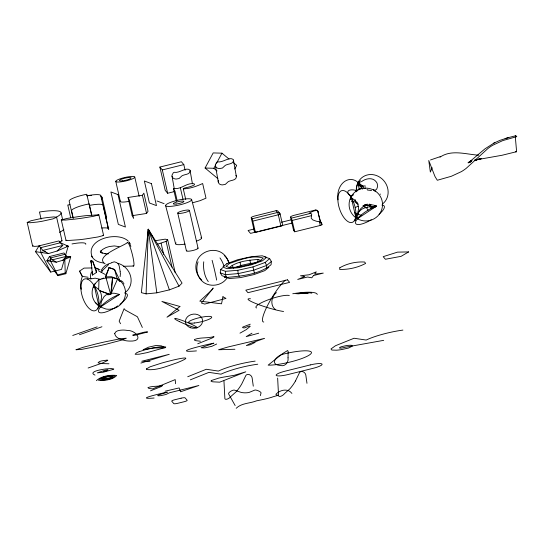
<?xml version="1.0" encoding="UTF-8"?>
<svg xmlns="http://www.w3.org/2000/svg" width="544" height="544" viewBox="0 0 544 544"><rect width="100%" height="100%" fill="white"/><g stroke="black" fill="none" stroke-linecap="round" stroke-linejoin="round"><path stroke-width="0.82" d="M92.126 271.497L92.46 275.067L96.39 272.53L96.451 270.694L92.738 261.27L91.467 260.454L90.63 260.923L91.61 265.016M97.777 308.876L99.45 305.735L98.62 305.721L95.261 302.498A16.721 16.422 -2.2 0 1 94.595 284.226L99.008 279.562L106.08 277.936L112.52 277.753L117.613 278.875A16.721 16.422 -2.2 0 1 106.039 309.046L100.008 306.823L97.845 304.606M98.682 289.537L94.296 285.954L98.709 305.218C102.068 300.696 102.762 293.862 98.682 289.537L99.008 279.562M146.105 293.889L148.281 229.255L182.056 283.104L179.03 286.158L169.388 289.87L156.815 292.828L146.105 293.889L141.352 292.658L148.281 229.255L152.272 236.49M226.828 277.42L221.972 275.686L220.266 272.857L220.572 269.579L225.427 271.313L225.318 274.666L226.828 277.42C241.516 276.066 259.42 274.543 271.062 264.738L271.374 261.46L269.661 258.638L264.806 256.904M257.856 261.929L257.944 259.413C248.125 260.352 236.994 261.208 229.133 267.675M266.54 268.566L266.662 265.445L265.139 262.46L269.661 258.638M117.81 305.864A16.721 4.957 -31.7 0 1 101.83 312.834A16.721 4.957 -31.7 0 1 100.436 307.054L101.422 301.478L103.911 296.854A10.186 10.003 -2.2 0 1 108.174 293.889L110.704 294.535L117.613 278.875M147.594 239.816L147.696 238.306M147.886 235.287L148.281 229.255L179.03 286.158M39.923 245.997L34.639 246.391L32.606 246.051L27.2 222.442L30.926 220.776L41.405 218.464A32.83 6.093 -12.9 0 1 46.702 217.627L53.74 216.913L56.61 217.24L62.016 240.849L59.228 242.236M32.606 246.051L33.021 245.589M56.61 217.24L52.884 218.906L42.398 221.211A32.83 6.093 -12.9 0 1 37.108 222.054L30.07 222.761L27.2 222.442M350.275 199.628L350.962 197.098L352.172 195.561M371.198 206.564L370.743 208.814M120.122 276.644L120.455 273.442L120.068 271.81M260.331 395.617L261.038 393.013A3.726 1.108 21.1 0 0 258.992 391.136A3.726 1.108 21.1 0 0 255.027 390.007L249.084 392.435A44.016 27.418 68.4 0 1 241.284 392.455L234.233 390.062A3.726 1.387 -28.1 0 0 230.289 391.571A3.726 1.387 -28.1 0 0 228.636 393.965L235.144 405.545M64.518 258.992L61.533 269.402L50.714 272.082L35.476 251.654L39.039 245.854L58.922 240.924L62.764 245.453L57.106 251.022L48.511 253.572L35.476 251.654M65.436 255.789L68.197 246.18L60.479 242.76L40.596 247.69L40.752 252.43L50.714 272.082M50.912 259.746L46.852 260.78L56.358 262.174L62.628 260.318L66.756 256.258L63.954 252.953L49.456 256.55L46.852 260.78L57.97 275.672L65.851 273.714L70.713 256.788L66.205 256.374M91.276 272.524L90.569 274.999L90.501 279.12M93.391 287.388L94.595 284.226M218.464 180.248L218.294 180.968A10.397 6.045 -10 0 0 218.382 182.417L219.076 183.654A5.46 3.176 -10 0 0 222.374 184.912L225.311 184.396L228.099 181.798A3.93 2.285 -10 0 1 229.112 181.261C231.56 180.105 236.082 180.377 236.402 176.895A7.976 4.638 -10 0 0 236.205 175.943L235.899 175.399M105.958 276.427L109.126 267.505L114.573 269.518L120.285 281.282M106.08 277.936L110.704 294.535L107.848 294.76L108.181 293.889L99.545 290.646L110.704 294.535L112.52 277.753L111.411 293.202L114.73 293.291L119.517 294.433L100.47 306.993L99.953 306.442M355.953 217.28L354.749 220.891L356.599 217.654M105.597 277.134L105.291 276.896L109.126 267.505M371.001 204.836L370.444 205.992M101.075 272.231L102.524 271.007M356.136 216.866L356.544 215.988M432.16 167.729L430.365 172.088L428.767 160.507L434.425 175.093A25.711 2.421 76.1 0 0 435.118 176.739L437.301 180.261L451.302 176.29L461.421 171.612A46.424 45.404 -40.3 0 0 466.256 168.3L487.846 148.573A46.424 45.404 -40.3 0 1 492.68 145.268L502.792 140.583L516.8 136.612L515.753 135.721L508.708 137.53L500.024 140.318L493.272 143.392M356.653 215.764L357.136 214.826M185.722 199.485L183.28 188.829L183.736 188.435A4.794 0.891 -12.9 0 1 184.382 188.115L186.973 187.469A3.604 0.666 -12.9 0 0 187.843 187.286L189.985 186.687A9.37 1.741 -12.9 0 0 192.025 185.987L193.752 185.198A6.916 1.285 -12.9 0 0 194.514 184.627C194.813 183.389 192.501 183.668 191.726 183.62C185.171 183.92 180.309 189.897 173.4 188.367L176.385 201.396M320.253 225.454L319.41 221.748L317.179 221.374A26.398 25.82 -40.3 0 1 316.207 221.163L312.888 219.953L311.175 218.219L311.739 213.962L309.114 213.2L312.072 211.684A31.375 5.828 -12.9 0 1 315.003 210.623L315.717 210.372L315.425 210.032L294.59 215.193A4.869 0.904 -12.9 0 0 290.537 217.131L293.59 230.459L294.712 231.785L320.253 225.454A2.088 0.388 -12.9 0 0 321.994 224.618L321.558 222.72A8.235 0.775 76.1 0 1 318.376 213.547A8.221 0.775 76.1 0 1 317.954 211.589L317.9 211.528A2.088 2.04 -40.3 0 0 315.425 210.032M217.906 178.663L205.081 168.028L213.194 152.918L221.952 153.177L229.01 159.025M205.081 168.028L213.846 168.286L215.778 164.689M216.546 163.248L221.952 153.177M234.77 169L236.701 165.403L233.498 162.744M357.265 214.581C359.101 210.61 362.964 207.454 367.465 207.563M295.46 381.011L299.547 372.579A3.726 3.006 43.8 0 1 303.137 371.804A3.726 3.006 43.8 0 1 305.823 375.136L306.972 383.296M227.181 277.787C222.149 285.824 209.834 287.79 202.579 281.581A17.558 16.082 -77.3 0 1 198.057 261.814M142.392 195.276L143.868 193.174L148.029 211.351L146.554 213.452L132.178 215.682L128.017 197.506L142.392 195.276L146.554 213.452M376.156 205.734L374.095 206.931L370.716 206.863M93.969 285.403L95.241 283.791M100.47 306.993L101.714 305.626A16.721 4.957 -31.7 0 1 119.517 294.433M102.796 270.116L108.576 264.608M157.828 244.079L166.104 241.386L167.674 239.795L165.206 239.156L155.557 240.672M61.288 219.953L66.864 218.484L78.696 216.587A89.733 16.66 -12.9 0 1 85.496 215.703L98.845 214.805L103.612 235.484L98.036 236.953L86.204 238.85A89.733 16.66 -12.9 0 1 79.397 239.727L66.055 240.632L61.288 219.953L65.43 220.055L74.684 219.144A89.733 16.66 -12.9 0 0 81.484 218.26L93.316 216.362L98.892 214.894M66.001 240.536L66.796 240.156M236.191 408.279C241.713 402.941 249.778 403.539 256.448 400.86C262.235 399.656 268.07 398.602 273.659 396.603A31.022 5.76 -12.9 0 1 278.1 395.345L276.182 394.76A12.798 2.373 -12.9 0 1 276.094 394.074C280.092 389.871 287.98 388.056 291.904 393.394M220.572 269.579L222.51 267.94M259.923 261.542L261.106 260.542L257.944 259.413M271.374 261.46L266.662 265.445L253.994 270.082L238.197 273.598L225.318 274.666L220.266 272.857M268.845 267.22L264.812 270.626L253.953 274.598L240.421 277.617L229.378 278.528L225.046 276.984M359.618 189.19L360.522 188.55M361.359 181.75C365.473 178.52 372.497 176.929 376.115 181.703C378.651 183.92 377.645 191.393 374.034 190.094M440.001 157.182C451.432 149.233 466.018 154.394 478.7 155.183M361.08 188.176L360.733 188.414M82.253 276.42L79.58 271.109L84.007 268.104L92.011 267.947M356.762 217.872C358.272 220.374 357.265 214.914 358.17 214.016C359.611 205.727 369.498 202.79 376.516 206.128L357.435 218.749L358.292 218.681M358.448 182.016C358.482 183.546 363.48 185.633 364.086 188.176M216.662 344.019L211.847 346.324L205.952 347.657A11.254 2.088 -12.9 0 1 203.966 347.888L201.103 347.745L213.853 343.169C208.957 344.046 167.96 353.328 196.459 350.9M255.122 342.373L250.26 344.787L246.371 345.569L251.144 343.094L264.568 338.354L228.072 346.977L218.572 349.751L234.926 349.248M101.456 270.327L102.666 270.484M239.986 333.159L246.262 329.623L250.206 326.373L249.472 325.972L244.236 327.957L242.576 327.644L242.876 327.012L250.274 324.197M92.46 275.067L91.229 262.12L92.738 261.27L96.39 272.53M494.748 142.61L484.983 148.838L468.642 162.581L471.784 160.466L468.547 162.629L471.75 160.548L468.452 162.676L471.58 160.963L468.262 162.758L471.437 161.255L468.058 162.792L471.267 161.452M127.514 242.434C125.494 245.351 93.378 256.217 105.148 263.894M251.974 333.2L246.214 336.627L258.72 333.193M440.198 156.645L430.508 159.963M101.878 278.786L103.591 278.032M107.848 294.76L109.276 294.134M57.106 251.022L68.197 246.18L66.552 246.031M62.628 260.318L70.713 256.788L64.308 258.244M358.278 206.217L355.164 207.461M187.721 376.74L206.285 369.274L218.396 371.083A31.314 5.814 -12.9 0 1 255.136 361.114M190.339 379.834L208.91 372.368L221.02 374.17A31.314 5.814 -12.9 0 1 257.754 364.208M111.343 262.752L114.267 261.814L116.906 262.664M197.73 343.767L212.031 338.055L214.05 336.804L213.697 336.641C207.38 338.511 200.335 337.103 194.358 339.578L194.711 340.32L195.758 340.673L200.457 341.224M150.498 390.837L161.439 386.471L162.717 385.383C157.882 386.811 152.49 385.737 147.92 387.627L148.988 388.47L152.585 388.892L175.202 379.603L175.569 383.704M139.203 351.669L146.295 349.445L153.095 348.044L165.308 347.711L161.303 345.841L155.978 345.481L148.6 347.154L143.133 349.717L156.808 347.303A21.971 4.08 -12.9 0 1 160.29 346.882L165.73 346.956A3.726 0.694 -12.9 0 1 165.124 347.575L147.03 352.641L139.142 354.198L135.143 354.294L136.374 352.947A10.798 1.748 -15.3 0 1 139.169 351.669M91.44 278.848L95.098 278.168L100.13 279.296M235.831 267.356L241.026 265.452L250.281 263.384L256.156 262.902M225.427 271.313L237.803 270.293L252.974 266.914L265.139 262.46M79.438 334.744L101.946 326.754M72.733 335.464L97.165 326.869M88.128 368.002L102.245 363.072L107.753 360.414A2.985 0.551 -12.9 0 0 106.821 360.135C104.142 360.72 99.436 360.522 98.097 362.814L101.891 363.548L108.95 363.773M368.832 205.306L368.465 205.421M140.896 363.072L169.252 354.307L141.787 361.25L150.008 361.352M515.753 135.721L515.494 135.966A20.488 1.931 76.1 0 0 515.345 137.17L516.508 150.538A20.488 1.931 76.1 0 1 516.365 151.742L502.044 155.264L474.824 160.086L481.29 158.658L474.3 160.466L481.345 158.44L474.402 160.473M505.111 138.57L508.613 137.557M350.887 196.982A16.721 7.711 71.5 0 1 351.927 222.482A16.721 7.711 71.5 0 1 337.878 200.172A16.721 7.711 71.5 0 1 350.887 196.982L351.512 196.806M174.026 191.672L167.654 193.249L165.22 190.38L159.875 167.062L181.383 161.731L183.824 164.601L185.11 170.231M159.875 167.062L162.316 169.932L183.824 164.601M39.039 245.854L42.881 250.383L62.764 245.453M65.09 254.293L50.592 257.883L50.701 261.344L57.97 275.672M49.456 256.55L52.258 259.848L66.756 256.258M276.121 210.684L255.279 215.852A4.869 0.904 -12.9 0 0 251.233 217.79L254.286 231.118L255.408 232.438L280.949 226.107A2.088 0.388 -12.9 0 0 282.683 225.277L280.092 213.948L278.589 212.187A2.088 2.04 -40.3 0 0 276.121 210.684L277.95 213.268L280.949 226.107M251.233 217.79L252.076 218.783L277.617 212.452A2.088 2.04 -40.3 0 1 280.092 213.948A2.088 0.388 -12.9 0 1 278.358 214.785L252.817 221.116L255.408 232.438M57.351 274.944L65.232 272.986L65.851 273.714M290.537 217.131L291.38 218.13L310.515 213.384M254.606 228.895L248.078 230.513L250.519 233.383L257.856 231.567M281.52 222.224L291.305 219.796M294.712 231.785L292.121 220.456L311.501 215.655M259.488 231.159L292.108 223.074M192.93 202.701L200.138 200.654L205.999 198.179L202.647 183.518C196.615 186.313 189.944 188.666 183.294 188.904M165.124 391.197L179.153 387.926L180.554 391.775L198.873 385.492L169.558 392.761L165.879 394.522L161.371 395.542A8.609 1.598 -12.9 0 1 159.848 395.719C150.702 396.426 174.624 390.565 165.26 392.489C161.432 393.475 133.035 399.758 154.108 398.024M40.752 252.43L42.371 252.062M43.982 251.695L45.594 251.328M66.586 246.548L68.197 246.18M103.367 371.579L104.972 371.212A3.903 0.721 -12.9 0 0 106.971 370.546L107.175 370.457A5.175 0.959 -12.9 0 0 107.705 370.185L107.964 369.859L106.454 369.968A5.998 1.115 -12.9 0 0 105.019 370.24L97.308 372.864L103.217 372.239L113.186 369.417A3.019 0.558 -12.9 0 0 113.757 368.975L111.35 368.526L105.842 368.914A12.736 2.366 -12.9 0 0 102.252 369.519C99.613 369.859 88.169 372.157 94.982 375.122M370.348 206.883L370.022 206.938M383.697 340.34L344.284 347.426A1.972 0.367 -12.9 0 1 343.352 347.732L341.244 348.106A3.91 0.728 -12.9 0 1 340.347 348.14A3.747 0.694 -12.9 0 1 339.748 348.058L339.565 347.936A4.495 0.836 -12.9 0 1 339.878 347.439L340.313 347.188A3.944 0.734 -12.9 0 1 341.734 346.637L345.814 345.698A9.35 1.734 -12.9 0 1 348.452 345.345L350.696 345.256A7.915 1.469 -12.9 0 1 351.818 345.433L352.179 345.692A9.948 1.85 -12.9 0 1 352.077 346.263L348.439 348.078L341.027 349.683A17.435 3.237 -12.9 0 1 336.471 350.193L331.86 350.044L330.997 348.956L335.492 345.719L354.056 338.252L366.166 340.054A31.314 5.814 -12.9 0 1 402.907 330.092M351.669 201.593L355.851 201.872A8.541 8.289 -53.5 0 1 355.062 199.94M87.128 278.868L91.249 278.365M364.786 206.162L364.33 206.19M108.535 253.796L105.033 253.728L105.42 253.776L101.735 252.817L102.279 253.096L100.252 251.376L100.939 252.491L100.436 251.484L100.572 252.402L100.66 251.274L100.497 251.994L101 250.811L100.674 251.437L102.53 249.478L105.944 247.595L109.446 246.507L114.301 245.929L119.088 246.629M133.606 266.05L123.563 266.268M105.291 276.896L111.425 276.726L117.164 278.841L119.904 281.636M356.388 217.43L355.225 216.886M102.938 235.28L103.612 235.484M103.741 262.99C99.375 262.521 94.602 260.916 92.133 257.047M516.1 151.987L515.481 151.579M79.58 271.109L82.375 276.427L88.101 277.243M356.463 190.706C353.641 189.258 345.569 189.162 348.269 193.882M108.97 267.648L114.573 269.518L117.164 278.841M98.62 269.117L95.214 267.886L99.987 269.851M157.012 200.994L164.091 203.653M61.642 240.632L62.016 240.849M351.764 196.262L349.01 194.63M367.69 205.918L365.894 205.061M98.26 270.674L105.264 274.509M42.881 250.383L48.511 253.572M52.258 259.848L56.358 262.174M121.21 280.677L123.209 282.329M213.846 168.286L217.049 170.945M95.261 302.498L100.008 306.823M348.874 194.507L348.378 194.011M128.384 241.237C117.626 230.588 84.034 239.34 92.507 257.659M374.34 190.407L375.36 191.706M320.994 223.441L321.994 224.618M291.38 218.13L292.121 220.456M252.076 218.783L252.817 221.116M380.154 193.97L380.385 194.344M366.493 207.672L368.098 210.202M129.506 242.726L129.132 242.114L130.893 246.425M129.703 243.046L130.084 243.671M91.555 256.102L91.936 256.727M357.272 203.544L354.702 200.206L351.295 197.649L355.708 216.913L357.666 213.16L358.537 209.059A11.206 11.002 -2.2 0 0 357.265 203.504M173.4 188.367L174.978 191.182L177.031 200.138M128.017 197.506L129.499 200.212L133.661 218.389L132.178 215.682M120.544 323.748L119.156 321.15L124.107 308.659L125.324 310.094L137.401 316.764L142.338 327.461M96.41 380.637C101.109 376.101 110.112 374.68 116.708 375.476C112.948 379.726 104.353 380.888 98.484 380.29C101.558 376.428 109.5 375.476 114.682 375.904C112.214 379.345 105.012 380.154 100.49 379.848C102.374 376.836 108.895 376.122 112.751 376.394C111.098 378.937 105.645 379.576 102.36 379.318C107.25 374.476 117.708 377.876 104.176 378.712M232.077 265.186L233.6 268.172M118.007 263.548L119.156 265.812L120.238 271.68M90.63 260.923L91.229 262.12M250.784 264.785L249.88 260.08M239.204 276.4L238.197 273.598L237.803 270.293M169.388 289.87L148.281 229.255L148.444 230.874M149.063 231.554L148.281 229.255L156.815 292.828M123.624 283.07L123.916 283.961M252.974 266.914L254.368 273.013M240.006 262.283L241.216 266.92M191.658 199.641A13.362 2.482 -12.9 0 1 172.421 206.196A13.362 2.482 -12.9 0 1 171.795 201.933A13.362 2.482 -12.9 0 1 191.658 199.641L201.654 237.912M165.594 205.537L175.59 243.807M359.319 189.36L357.85 182.934L356.524 186.884L356.068 191.107A11.206 8.677 -89.5 0 0 356.102 191.821M317.9 211.528L320.307 222.047M189.421 210.426A5.984 1.108 -12.9 0 1 180.758 213.357A5.984 1.108 -12.9 0 1 180.574 211.426A5.984 1.108 -12.9 0 1 189.421 210.426L198.07 248.207M180.39 187.972L183.002 199.369M177.745 213.044L186.395 250.825M162.316 169.932L167.654 193.249M167.674 239.795L175.229 272.775M166.104 241.386L171.979 267.036M161.099 243.311L163.615 254.306M134.762 177.072A9.738 1.809 -12.9 0 1 120.843 181.859A9.738 1.809 -12.9 0 1 120.197 178.792A9.738 1.809 -12.9 0 1 134.762 177.072L139.169 196.323M115.777 181.41L120.367 201.464M102.075 197.492L106.644 217.444M91.78 215.159L89.189 203.918A15.273 2.836 -12.9 0 0 71.577 210.766L73.256 218.09M91.63 215.329L86.795 194.269A15.273 2.836 -12.9 0 0 69.176 201.117L73.107 218.26M70.672 217.654L67.776 205.006A31.294 5.807 -12.9 0 1 69.918 204.68M61.078 212.867L62.71 219.987M41.099 219.137L39.474 212.024A31.294 5.807 -12.9 0 1 56.086 217.314M233.478 160.228L236.375 176.569M215.41 165.723L218.307 182.063M190.108 170.714L192.426 183.784M172.04 176.208L174.216 188.462M91.467 260.454L91.705 262.038M253.286 386.179L252.144 378.026A3.726 3.006 43.8 0 0 249.458 374.687A3.726 3.006 43.8 0 0 245.868 375.462L241.774 383.901A44.016 22.345 -79.8 0 1 236.13 391.796L230.812 396.522A3.726 1.632 -33.7 0 1 227.229 399.085A3.726 1.632 -33.7 0 1 224.869 398.5L223.958 380.956M277.644 378.073L278.555 395.617A3.726 1.632 -33.7 0 0 280.915 396.202A3.726 1.632 -33.7 0 0 284.492 393.632L289.816 388.906A44.016 22.345 -79.8 0 0 295.46 381.011M64.811 259.583L65.232 272.986M263.758 322.007A25.276 5.005 -58.8 0 1 267.995 304.626A25.276 5.005 -58.8 0 1 285.471 280.16M256.584 307.979A18.081 3.495 -18 0 1 267.743 299.982A18.081 3.495 -18 0 1 289.326 295.508M283.574 311.494A20.658 2.346 17.2 0 1 257.074 304.014A20.658 2.346 17.2 0 1 250.471 298.758M275.393 309.522A10.581 8.799 -63.6 0 1 276.406 292.57M297.65 293.903A23.317 4.332 -12.9 0 1 308.169 293.672M296.031 293.746A27.329 5.073 -12.9 0 1 311.814 293.168M292.774 293.746A35.176 6.528 -12.9 0 1 317.261 294.481M219.953 257.917A17.558 10.9 68.5 0 1 223.999 266.295M224.788 276.209A17.558 10.9 68.5 0 1 224.482 277.685M201.742 280.099A17.558 16.68 42 0 1 197.214 260.338C201.504 250.621 215.268 247.003 223.448 254.041A17.558 16.082 -77.3 0 1 228.521 262.262M224.284 255.517A17.558 16.68 42 0 1 229.078 262.602M208.27 281.574A17.558 9.35 83.9 0 1 203.742 261.807M212.106 260.318A17.558 0.959 76.5 0 1 216.634 280.085M254.286 231.118A4.869 0.904 -12.9 0 1 254.694 230.5M197.805 247.942A5.984 1.108 -12.9 0 1 191.923 250.716A5.984 1.108 -12.9 0 1 186.878 250.24M200.926 237.306A13.362 2.482 -12.9 0 1 196.302 241.223M185.014 244.1A13.362 2.482 -12.9 0 1 176.093 242.923M127.235 242.862A12.192 1.666 75.6 0 1 132.206 253.946A12.192 1.666 75.6 0 1 133.076 265.764M72.012 243.95A16.368 3.04 -12.9 0 1 85.734 244.324M107.8 227.698A16.368 3.04 -12.9 0 1 108.344 228.766L100.871 196.119A16.368 3.04 -12.9 0 0 87.142 195.745M101.762 228.004A16.368 3.04 -12.9 0 1 108.671 229.371L103.265 205.761A16.368 3.04 -12.9 0 0 89.542 205.387M105.801 216.322A31.294 5.807 -12.9 0 1 105.985 218.906M100.626 196.078A31.294 5.807 -12.9 0 1 101.415 198.954M86.693 195.799A31.294 5.807 -12.9 0 1 91.61 195.391M63.859 229.35A31.294 5.807 -12.9 0 1 59.527 232.336M128.88 201.355A9.738 1.809 -12.9 0 1 120.503 201.035M124.991 293.379A16.721 4.957 -31.7 0 1 119.864 304.388M81.267 289.306A16.721 12.954 -89.5 0 1 82.375 276.427M101.504 269.953A16.721 15.232 52.4 0 1 111.098 263.099M117.178 263.174A16.721 15.232 52.4 0 1 130.614 276.27A16.721 15.232 52.4 0 1 124.746 292.835M293.59 230.459A4.869 0.904 -12.9 0 1 293.998 229.847M319.26 221.904A2.659 0.476 16.9 0 1 321.014 222.632M315.751 210.766A2.584 1.714 -48.6 0 1 318.056 211.528M381.908 205.068A16.721 4.957 -31.7 0 1 379.093 214.268M371.294 219.783A16.721 4.957 -31.7 0 1 355.742 221.469A16.721 4.957 -31.7 0 1 376.516 206.128M361.549 215.376A16.721 5.12 21 0 1 354.634 212.792M355.858 202.722A16.721 5.12 21 0 1 357.027 203.041M364.065 205.632A16.721 5.12 21 0 1 365.146 206.135M338.035 199.845A16.721 12.947 -89.5 0 1 346.576 180.356A16.721 12.947 -89.5 0 1 362.454 189.156M375.537 206.788A16.721 15.232 52.4 0 1 371.062 206.659M367.758 205.714A16.721 15.232 52.4 0 1 365.656 204.707M356.572 190.434A16.721 15.232 52.4 0 1 378.461 176.412A16.721 15.232 52.4 0 1 382.541 203.952M357.408 190.25A11.852 11.41 -55 0 1 359.312 188.7M360.563 188.462A9.085 1.387 -36.2 0 1 360.774 188.312M361.25 187.694A3.883 1.006 -29.2 0 1 360.713 188.061M362.426 187.007A7.636 3.57 2.3 0 1 358.938 185.395M360.903 186.245A10.125 7.616 30.5 0 1 365.568 186.123M366.982 189.244A11.499 0.354 2.1 0 1 367.322 189.251M365.106 188.523A2.57 1.612 6.1 0 1 365.541 187.918M367.506 190.08A8.425 2.672 3.3 0 1 371.566 190.604M373.313 189.693A7.908 5.8 -13.2 0 1 373.912 190.135M370.756 204.932A9.744 8.282 50.1 0 1 368.907 205.469M369.478 204.741A6.419 1.829 -51.9 0 1 369.702 204.034M359.455 182.6A10.744 4.631 54.1 0 1 360.128 182.464M359.394 181.73A15.538 13.342 -37.4 0 1 360.631 180.737M358.639 184.022A10.873 4.481 49.3 0 1 359.271 182.43M359.774 185.79A10.125 4.039 28.3 0 1 358.802 184.158M364.208 205.693A8.5 7.058 14.1 0 1 363.113 205.68M358.476 204.224A8.5 7.058 14.1 0 1 355.892 201.851M367.54 204.15A14.185 8.833 1.8 0 1 364.358 204.707M358.571 182.444A47.314 6.467 77.7 0 1 359.972 181.805M365.677 207.373A10.2 8.697 60.4 0 1 362.964 206.026M352.682 195.561A47.314 24.834 83.4 0 1 353.566 194.609M369.92 206.618A4.243 2.91 -19.9 0 1 369.641 206.944M369.526 206.652A9.758 7.256 -1.7 0 1 367.37 207.182M370.185 205.904A8.004 6.045 -11.5 0 1 369.777 206.475M375.544 205.612A8.697 5.596 16.4 0 1 374.299 206.196M375.156 207.101A14.042 7.84 4.8 0 1 371.436 208.257M356.415 190.849A15.545 13.852 -51.3 0 1 357.129 191.066M357.163 202.402A5.501 5.318 31.9 0 1 356.898 202.042M355.49 200.28A28.227 5.243 -12.9 0 1 355.178 199.906M114.682 333.642C115.498 338.558 121.822 339.782 125.922 340.728A21.998 14.498 26.4 0 0 130.193 341.074C144.527 341.496 136.224 330.106 127.092 330.405A21.998 14.498 26.4 0 0 122.822 330.065C119.979 330.208 115.661 330.364 114.682 333.642M288.034 357.809C288.871 362.494 284.961 366.921 280.078 365.473C269.062 364.487 276.536 355.572 283.111 354.178A24.97 4.638 -12.9 0 1 310.114 351.336A24.97 4.638 -12.9 0 1 298.948 359.523A24.97 4.638 -12.9 0 1 268.144 365.146L282.533 353.661L287.62 350.526L288.143 351.349L288.034 357.809M132.865 335.131L133.967 335.247A15.416 1.136 -14.3 0 0 136.374 334.927L147.655 331.99L146.554 331.867A15.416 1.136 -14.3 0 0 144.153 332.194L132.865 335.131M190.142 171.04C189.822 174.522 185.3 174.25 182.852 175.406A3.93 2.285 -10 0 0 181.832 175.943L179.051 178.541L176.106 179.051A5.46 3.176 -10 0 1 172.822 177.8L172.122 176.562A10.397 6.045 -10 0 1 172.033 175.114L173.244 172.87A2.672 1.557 -10 0 1 174.264 172.298C179.404 173.441 186.286 166.688 189.938 170.088A7.976 4.638 -10 0 1 190.142 171.04M233.505 160.555C233.186 164.036 228.664 163.764 226.216 164.927A3.93 2.285 -10 0 0 225.202 165.458L222.421 168.055L219.477 168.572A5.46 3.176 -10 0 1 216.186 167.314L215.492 166.076A10.397 6.045 -10 0 1 215.397 164.628L216.607 162.384A2.672 1.557 -10 0 1 217.634 161.813C222.768 162.955 229.65 156.203 233.308 159.603A7.976 4.638 -10 0 1 233.505 160.555M339.816 267.757L339.653 269.409C348.636 269.674 357.694 267.634 365.636 263.418L364.636 262.031C356.164 261.501 347.181 263.52 339.816 267.757M222.931 296.759L221.53 303.817L199.811 301.152L211.718 290.142L213.187 288.041L201.402 303.028L204.734 304.076L225.964 298.411L222.931 296.759M146.458 368.88L146.54 369.526C157.06 370.729 167.45 365.956 177.29 362.692C197.322 354.525 176.705 359.088 169.946 360.876A54.584 10.132 -12.9 0 0 161.636 363.079L150.164 366.778L146.458 368.88M76.085 349.751L81.886 349.364L96.975 346.331A94.935 17.626 -12.9 0 0 106.128 344.209L120.938 340.306L126.317 338.218L120.448 338.749L105.359 341.775A94.935 17.626 -12.9 0 0 96.206 343.903L83.103 347.303L76.085 349.751M313.507 275.529L311.794 277.8L307.489 277.018L297.711 279.446L304.83 276.542L300.499 275.767L309.203 274.754L316.302 271.85L314.568 274.128L323.279 273.108L313.507 275.529M211.303 380.548L211.065 381.262L212.704 381.813L219.708 382.167L245.786 371.817L234.28 375.306L225.876 376.727A17.279 3.21 -12.9 0 0 223.38 377.142A19.115 3.55 -12.9 0 0 218.742 378.107L211.303 380.548M226.821 263.697L222.788 267.104L227.12 268.654L238.156 267.743L251.695 264.724L262.555 260.753L266.587 257.339L262.256 255.796L251.212 256.707L237.68 259.719L226.821 263.697M229.486 263.473L226.052 266.376L229.738 267.689L239.136 266.92L250.648 264.35L259.882 260.97L263.316 258.067C252.185 254.694 240.094 259.916 229.486 263.473M179.928 306.483L166.988 317.206L179.098 310.298L161.901 301.424L179.928 306.483M471.818 160.392L468.642 162.581L471.818 160.392M408.612 251.926L401.105 256.333L385.397 259.257L383.194 256.659L397.542 252.13L408.612 251.926M287.47 279.82L245.8 290.156L247.955 292.692L289.626 282.363L287.47 279.82M310.284 364.929L285.083 371.178A10.642 1.979 -12.9 0 0 276.23 375.414A10.642 1.979 -12.9 0 0 287.953 374.558L313.154 368.308A10.642 1.979 -12.9 0 0 322.007 364.065A10.642 1.979 -12.9 0 0 310.284 364.929M181.111 398.181L174.767 399.752A3.631 0.673 -12.9 0 0 171.741 401.2L173.774 403.594A3.631 0.673 -12.9 0 0 177.772 403.301L184.124 401.73A3.631 0.673 -12.9 0 0 187.143 400.282L185.116 397.888A3.631 0.673 -12.9 0 0 181.111 398.181M151.429 183.641L144.35 180.989L149.382 202.953L156.461 205.612L151.429 183.641M117.994 194.602L110.908 191.95L118.34 224.386L125.419 227.038L117.994 194.602M190.325 327.692A8.602 7.079 -6 0 0 202.572 320.321A8.602 7.079 -6 0 0 189.149 315.493A8.602 7.079 -6 0 0 190.325 327.692M179.513 321.64A12.145 1.19 22.1 0 0 197.173 327.787A12.145 1.19 22.1 0 0 181.159 320.083A12.145 1.19 22.1 0 0 179.513 321.64M194.609 322.98A11.866 2.203 -12.9 0 0 211.745 317.166A11.866 2.203 -12.9 0 0 194.16 319.165A11.866 2.203 -12.9 0 0 194.609 322.98M176.106 204.054A5.433 1.006 -12.9 0 0 183.926 201.389A5.433 1.006 -12.9 0 0 175.848 202.32A5.433 1.006 -12.9 0 0 176.106 204.054M122.536 180.853A6.011 1.115 -12.9 0 0 131.131 177.902A6.011 1.115 -12.9 0 0 122.142 178.962A6.011 1.115 -12.9 0 0 122.536 180.853M80.866 288.021A16.721 7.711 71.5 0 0 94.697 310.835A16.721 7.711 71.5 0 0 94.139 285.688A16.721 7.711 71.5 0 0 80.866 288.021M357.544 218.838A16.721 16.422 -2.2 0 0 382.527 204.408A16.721 16.422 -2.2 0 0 357.347 190.393A16.721 16.422 -2.2 0 0 357.544 218.838"/></g></svg>
